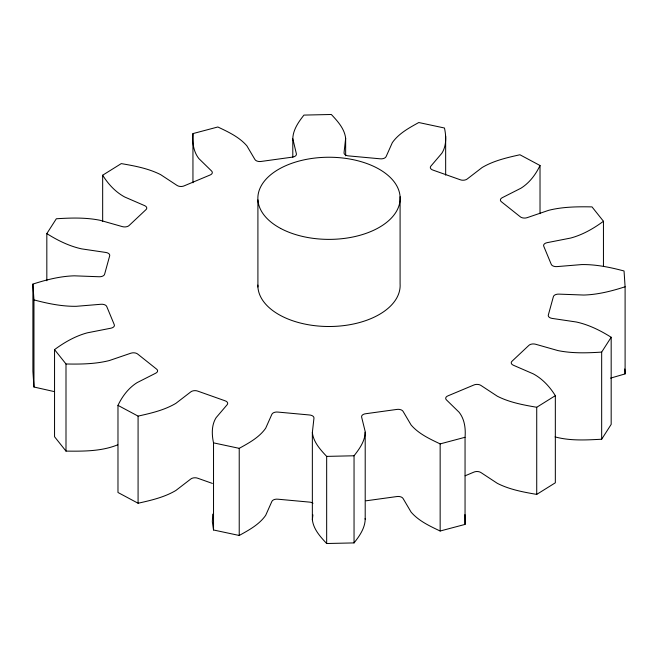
<?xml version="1.0" encoding="UTF-8"?>
<svg xmlns="http://www.w3.org/2000/svg" width="658" height="658" viewBox="0 0 658 658"><rect width="100%" height="100%" fill="white"/><g stroke="black" fill="none" stroke-linecap="round" stroke-linejoin="round"><path stroke-width="0.99" d="M292.794 157.155L292.794 138.706C293.065 129.716 298.567 121.886 303.955 115.092L331.336 114.484C337.628 121.187 344.611 128.812 345.647 138.353L345.647 155.781M345.647 138.353L344.035 152.755A5.165 2.986 0 0 0 348.847 155.921L379.822 158.775A5.165 2.986 0 0 0 386.106 156.62L392.324 142.646C398.789 133.418 409.144 127.866 418.776 122.528L444.471 128.014C446.272 136.313 446.585 145.796 441.872 153.232L430.834 166.178A5.165 2.986 0 0 0 433.186 170.167L459.909 179.642A5.165 2.986 0 0 0 467.147 179.05L482.15 167.51C493.673 160.684 506.981 157.64 519.919 154.762L540.021 165.512C535.752 174.51 529.46 182.908 520.914 188.229L502.136 197.754A5.165 2.986 0 0 0 501.659 201.965L520.067 216.622A5.165 2.986 0 0 0 527.148 217.666L548.657 210.321C562.787 206.76 577.527 206.62 592.003 206.892L603.452 221.261C593.574 228.556 582.659 234.816 570.733 238.031L547.078 242.679A5.165 2.986 0 0 0 543.845 246.462L551.141 264.072A5.165 2.986 0 0 0 556.989 266.605L581.73 264.574C596.066 264.36 610.262 267.312 624.047 270.981L625.1 286.781C611.718 291.099 597.875 294.636 583.753 295.047L558.815 294.118A5.165 2.986 0 0 0 553.32 296.898L548.394 314.779A5.165 2.986 0 0 0 552.111 318.406L576.318 322.001C588.803 324.715 600.425 330.497 611.175 337.266L601.667 352.104C587.142 353.033 572.345 353.494 557.992 350.599L535.571 344.233A5.165 2.986 0 0 0 528.654 345.59L512.245 361.02A5.165 2.986 0 0 0 513.273 365.19L533.26 373.859C542.513 378.811 549.841 386.83 555.336 395.664L536.722 407.269C523.324 404.966 509.596 402.457 497.366 396.239L480.875 385.399A5.165 2.986 0 0 0 473.587 385.119L448.197 395.754A5.165 2.986 0 0 0 446.387 399.834L459.103 412.253C464.638 419.212 465.782 428.679 465.05 437.282L440.153 443.895C429.773 438.96 418.751 433.885 411.11 425.002L403.058 411.34A5.165 2.986 0 0 0 396.503 409.473L366.004 413.693A5.165 2.986 0 0 0 361.62 417.065L365.141 431.352C365.42 440.638 359.515 448.797 354.045 455.78L354.045 542.908L326.664 543.516C320.372 536.813 313.389 529.188 312.353 519.647L312.353 432.52L313.965 418.118A5.165 2.986 0 0 0 309.153 414.951L278.178 412.105A5.165 2.986 0 0 0 271.894 414.252L265.676 428.226C259.211 437.455 248.856 443.007 239.224 448.345L213.529 442.859C211.728 434.56 211.415 425.076 216.128 417.649L227.166 404.703A5.165 2.986 0 0 0 224.814 400.706L198.091 391.23A5.165 2.986 0 0 0 190.853 391.831L175.851 403.37C164.327 410.189 151.019 413.232 138.081 416.111L117.979 405.369C122.248 396.363 128.54 387.973 137.086 382.643L155.864 373.119A5.165 2.986 0 0 0 156.341 368.916L137.933 354.251A5.165 2.986 0 0 0 130.852 353.206L109.343 360.551C95.213 364.113 80.473 364.261 65.997 363.981L54.548 349.612C64.426 342.325 75.341 336.057 87.267 332.841L110.922 328.194A5.165 2.986 0 0 0 114.155 324.41L106.859 306.801A5.165 2.986 0 0 0 101.011 304.267L76.27 306.307C61.934 306.513 47.738 303.568 33.953 299.892L32.9 284.091C46.282 279.773 60.125 276.237 74.247 275.825L99.185 276.755A5.165 2.986 0 0 0 104.68 273.975L109.606 256.094A5.165 2.986 0 0 0 105.889 252.466L81.682 248.88C69.197 246.158 57.575 240.384 46.825 233.606L56.333 218.769C70.858 217.839 85.655 217.379 100.008 220.274L122.429 226.64A5.165 2.986 0 0 0 129.346 225.283L145.755 209.853A5.165 2.986 0 0 0 144.727 205.683L124.74 197.013C115.487 192.062 108.159 184.043 102.664 175.209L121.278 163.603C134.676 165.906 148.404 168.423 160.634 174.641L177.125 185.482A5.165 2.986 0 0 0 184.413 185.753L209.803 175.127A5.165 2.986 0 0 0 211.613 171.039L198.897 158.619C193.362 151.661 192.218 142.202 192.95 133.59L217.847 126.986C228.227 131.913 239.249 136.996 246.89 145.87L254.942 159.532A5.165 2.986 0 0 0 261.497 161.399L291.996 157.188A5.165 2.986 0 0 0 296.38 153.808L292.794 138.706M365.206 432.174L365.206 519.294C364.935 528.284 359.433 536.114 354.045 542.908M366.004 500.812L396.503 496.601A5.165 2.986 0 0 1 403.058 498.468L411.11 512.13C418.751 521.004 429.773 526.087 440.153 531.014L465.05 524.41L464.935 514.572M212.707 514.145L212.345 521.819L213.529 529.986L239.224 535.472C248.856 530.134 259.211 524.582 265.676 515.354L271.894 501.38A5.165 2.986 0 0 1 278.178 499.225L309.153 502.079A5.165 2.986 0 0 1 312.986 503.288M312.353 519.647L312.895 514.844M555.072 436.896C570.19 441.008 586.188 440.038 601.667 439.231L611.175 424.394L611.175 337.266M465.124 475.792L473.587 472.247A5.165 2.986 0 0 1 480.875 472.518L497.366 483.359C509.596 489.577 523.324 492.094 536.722 494.397L555.336 482.791L555.336 395.664M117.757 444.808C101.406 451.462 83.344 451.289 65.997 451.108L54.548 436.739L54.548 349.612M625.1 286.781L625.1 373.909L610.608 378.12M117.979 405.369L117.979 492.488L138.081 503.238C151.019 500.36 164.327 497.316 175.851 490.49L190.853 478.95A5.165 2.986 0 0 1 198.091 478.358L212.402 483.433M312.353 432.52C313.389 442.061 320.372 449.694 326.664 456.389L354.045 455.78M53.8 391.494L33.953 387.019L32.9 371.219L32.9 284.091M365.141 518.471L365.206 519.294M624.771 368.974L625.1 373.909M603.452 221.261L603.452 266.358M601.667 352.104L601.667 439.231M540.021 165.512L540.021 213.686M536.722 407.269L536.722 494.397M465.05 437.282L465.05 524.41M445.655 136.181L445.663 175.143M440.153 443.895L440.153 531.014M400.089 196.734L400.089 283.861A71.138 41.067 0 0 1 330.045 326.5A71.138 41.067 0 0 1 257.862 285.07M326.664 456.389L326.664 543.516M257.911 199.892L257.911 287.011M239.224 448.345L239.224 535.472M213.529 442.859L213.529 529.986M192.95 133.59L192.95 182.792M138.081 416.111L138.081 503.238M102.664 175.209L102.664 221.335M65.997 363.981L65.997 451.108M46.825 233.606L46.825 280.76M33.953 299.892L33.953 387.019M280.67 228.449A71.138 41.067 0 0 0 398.37 207.41A71.138 41.067 0 0 0 307.96 159.08A71.138 41.067 0 0 0 280.67 228.449"/></g></svg>
